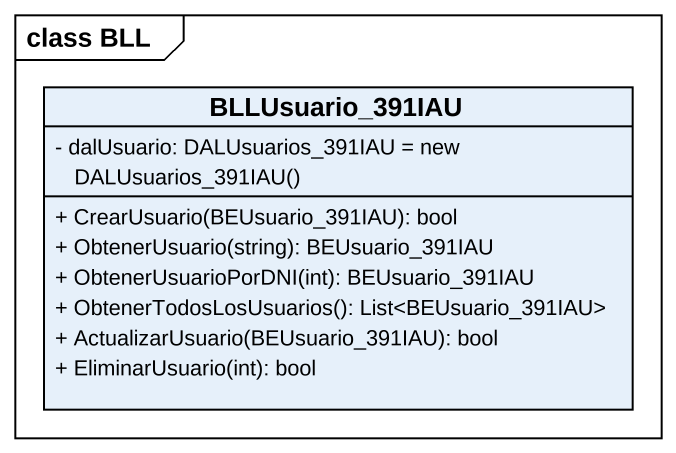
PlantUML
@startuml
mainframe class BLL
hide circle
hide empty members
skinparam classAttributeIconSize 0
class BLLUsuario_391IAU {
  {field} - dalUsuario: DALUsuarios_391IAU = new DALUsuarios_391IAU()
  + CrearUsuario(BEUsuario_391IAU): bool
  + ObtenerUsuario(string): BEUsuario_391IAU
  + ObtenerUsuarioPorDNI(int): BEUsuario_391IAU
  + ObtenerTodosLosUsuarios(): List<BEUsuario_391IAU>
  + ActualizarUsuario(BEUsuario_391IAU): bool
  + EliminarUsuario(int): bool
}
@enduml
